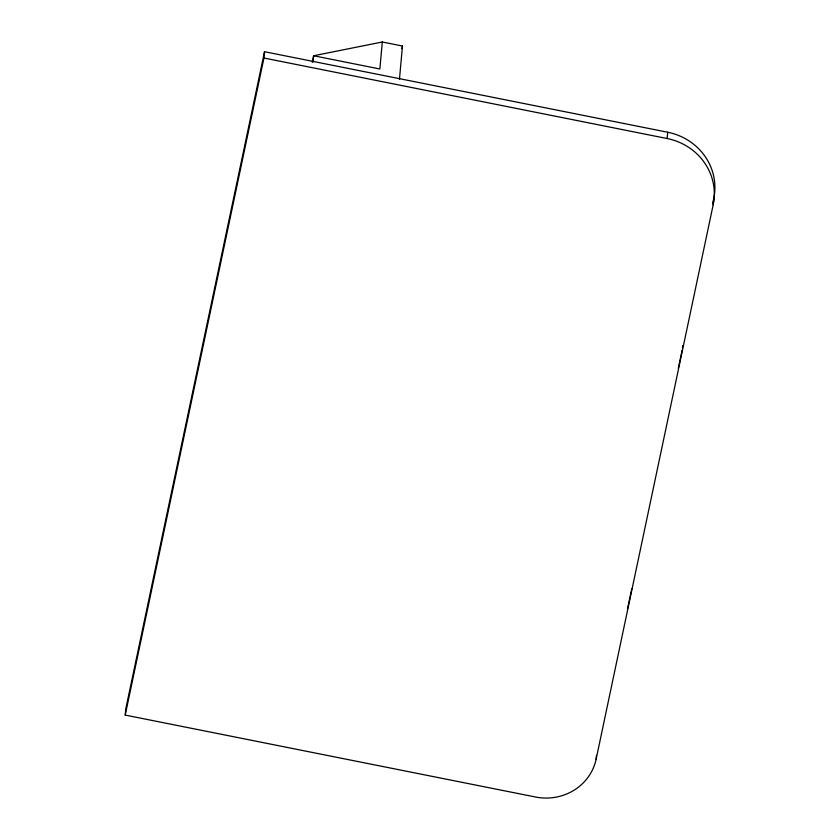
<?xml version="1.0" encoding="UTF-8"?>
<svg xmlns="http://www.w3.org/2000/svg" width="840" height="840" viewBox="0 0 840 840"><rect width="100%" height="100%" fill="white"/><g stroke="black" fill="none" stroke-linecap="round" stroke-linejoin="round"><path stroke-width="1.26" d="M125.213 715.082L125.79 708.782L264.526 51.723L667.716 132.237A58.769 55.923 5.2 0 1 713.759 198.492L713.181 204.792L596.127 759.182A51.429 48.93 5.2 0 1 535.605 797.024L125.213 715.082L263.949 58.023L264.526 51.723M313.047 62.055L313.625 55.755L382.316 42L402.476 46.022L399.452 79.306M382.316 42L379.858 68.985L313.625 55.755L312.281 62.15M596.127 759.182L596.463 755.401M713.181 204.792A58.769 55.923 5.2 0 0 667.149 138.537L667.716 132.237M682.49 347.823L682.7 345.576M401.94 48.594L402.476 46.022M712.677 203.606L713.759 198.492M627.438 609.2L631.796 588.567M678.3 368.34L682.133 350.165M263.949 58.023L667.149 138.537"/></g></svg>
